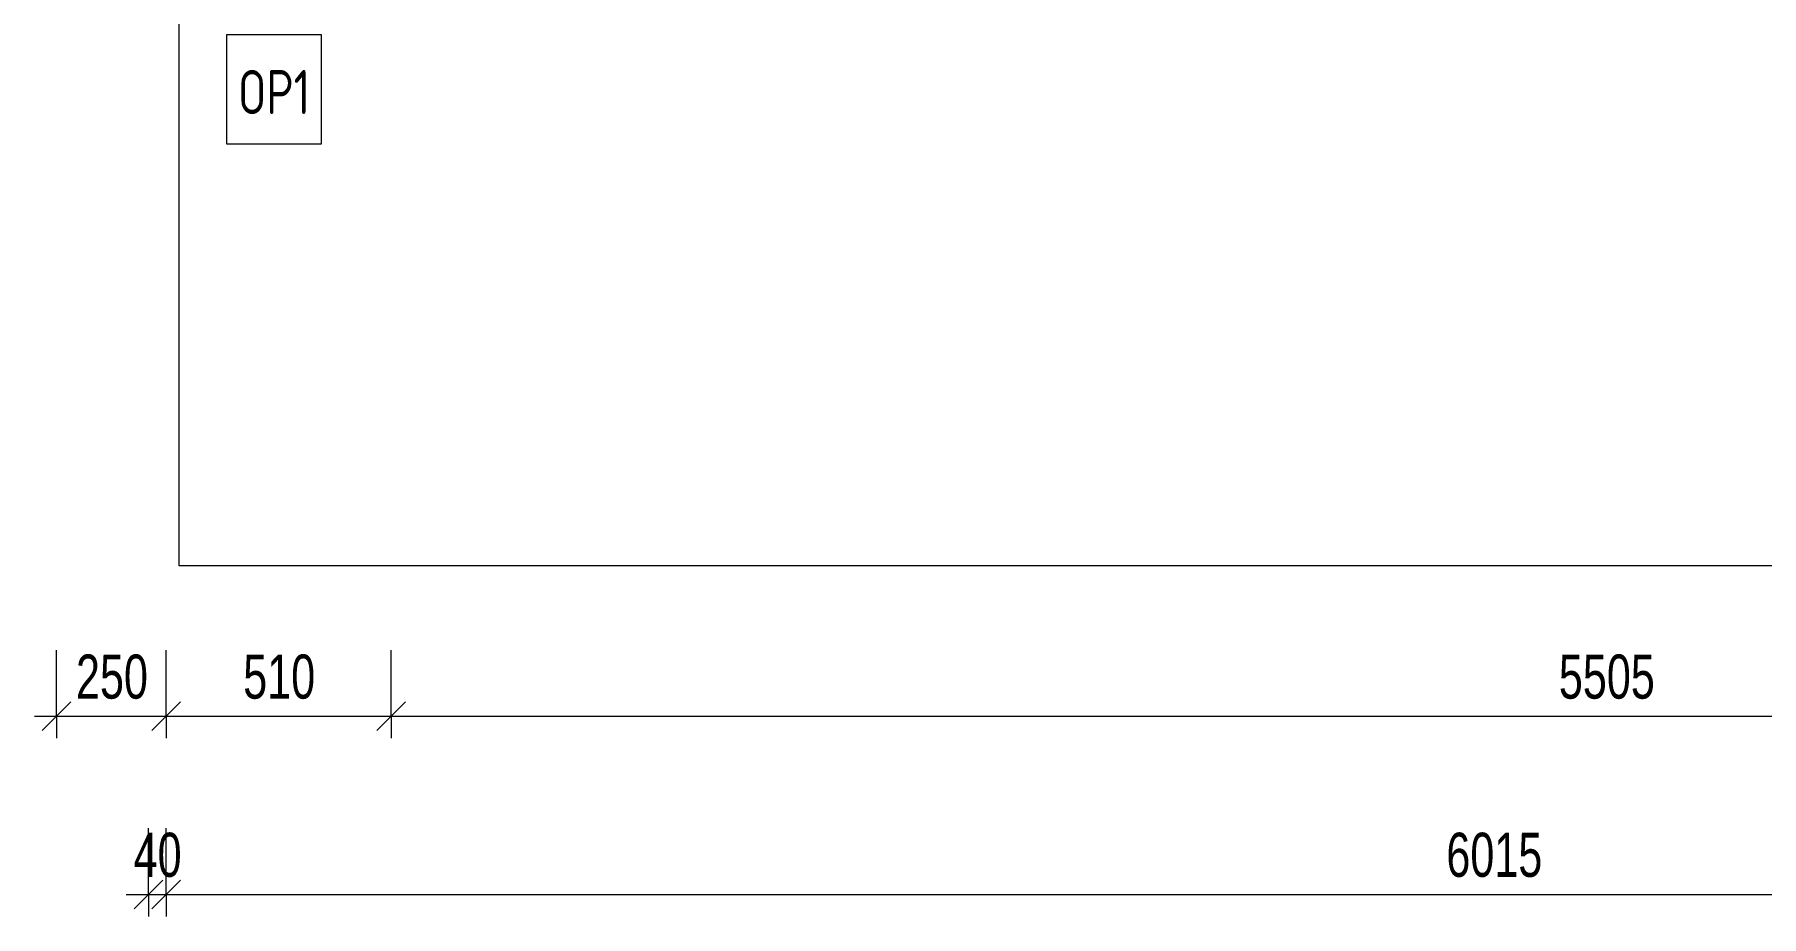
# Model space of a CAD drawing. Header units: millimetres. Extents: x -3281 to 232784, y -45352 to 20466.
# Drawn here: x -1713 to 2201, y -31412 to -29412 of the extents above; entities that cross this region are included whole.
import ezdxf

# ---------------------------------------------------------------- set-up
doc = ezdxf.new("R2010")
doc.units = ezdxf.units.MM
for name, color, linetype, lineweight in [('A-ANNO-DIMS', 211, 'Continuous', 9), ('A-ANNO-DIMS-50', 211, 'Continuous', 9), ('A-FLOR', 192, 'Continuous', 13), ('A-WALL-IDEN', 211, 'Continuous', 9)]:
    doc.layers.add(name, color=color, linetype=linetype, lineweight=lineweight)
doc.styles.add('Arial_1', font='arial.ttf', dxfattribs={"width": 0.7, "height": 100})
doc.styles.add('ISOCPEUR', font='isocpeur.ttf', dxfattribs={"width": 0.75, "height": 100})
doc.dimstyles.new('Vnitřní_-_průhledné_1', dxfattribs={"dimscale": 304.8, "dimtxt": 102.02594, "dimasz": 0.213255, "dimexe": 0.164042, "dimexo": 0.0625, "dimgap": 0.032808, "dimtad": 1, "dimdec": 0, "dimrnd": 5, "dimzin": 0, "dimdsep": 46, "dimtxsty": 'Arial_1', "dimblk1": 'OBLIQUE', "dimblk2": 'OBLIQUE', "dimsah": 1, "dimcen": 0.09, "dimdle": 0.164042, "dimazin": 0, "dimtfac": 1, "dimtdec": 4, "dimtix": 1, "dimtmove": 0, "dimatfit": 3, "dimfxl": 0.492126, "dimfxlon": 1, "dimtvp": 1, "dimtolj": 1, "dimtzin": 0, "dimarcsym": 2})

# ---------------------------------------------------------------- blocks, each defined once
blk = doc.blocks.new('DIMBLOCK135-1NP_NÁVRH A')
at = {"layer": 'A-ANNO-DIMS-50'}
for p, q in [((-1455.4, -31361.7), (-1455.4, -31211.7)), ((-1415.4, -31361.7), (-1415.4, -31211.7)), ((-1505.4, -31361.7), (-1415.4, -31361.7)), ((-1455.4, -31361.7), (-1455.4, -31411.7)), ((-1415.4, -31361.7), (-1415.4, -31411.7))]:
    blk.add_line(p, q, dxfattribs=at)
at = {"layer": 'A-ANNO-DIMS-50', "lineweight": 18}
for p, q in [((-1455.4, -31361.7), (-1422.9, -31329.2)), ((-1415.4, -31361.7), (-1382.9, -31329.2)), ((-1455.4, -31361.7), (-1487.9, -31394.2)), ((-1415.4, -31361.7), (-1447.9, -31394.2))]:
    blk.add_line(p, q, dxfattribs=at)
at = {"layer": 'A-ANNO-DIMS-50', "color": 0, "insert": (-1488.8, -31221.8), "char_height": 100, "width": 128.082, "attachment_point": 1, "line_spacing_factor": 0.941778, "style": 'Arial_1'}
blk.add_mtext('40', dxfattribs=at)
blk = doc.blocks.new('_Oblique')
at = {"color": 0, "linetype": 'ByBlock', "lineweight": -2}
blk.add_line((-0.5, -0.5), (0.5, 0.5), dxfattribs=at)
blk = doc.blocks.new('DIMBLOCK136-1NP_NÁVRH A')
at = {"layer": 'A-ANNO-DIMS-50'}
for p, q in [((-1415.4, -31361.7), (-1415.4, -31211.7)), ((4601.6, -31361.7), (4601.6, -31211.7)), ((-1415.4, -31361.7), (4601.6, -31361.7)), ((-1415.4, -31361.7), (-1415.4, -31411.7)), ((4601.6, -31361.7), (4601.6, -31411.7))]:
    blk.add_line(p, q, dxfattribs=at)
at = {"layer": 'A-ANNO-DIMS-50', "lineweight": 18}
for p, q in [((-1415.4, -31361.7), (-1382.9, -31329.2)), ((4601.6, -31361.7), (4634.1, -31329.2)), ((-1415.4, -31361.7), (-1447.9, -31394.2)), ((4601.6, -31361.7), (4569.1, -31394.2))]:
    blk.add_line(p, q, dxfattribs=at)
at = {"layer": 'A-ANNO-DIMS-50', "color": 0, "insert": (1486.4, -31221.8), "char_height": 100, "width": 256.164, "attachment_point": 1, "line_spacing_factor": 0.941778, "style": 'Arial_1'}
blk.add_mtext('6015', dxfattribs=at)
blk = doc.blocks.new('DIMBLOCK172-1NP_NÁVRH A')
at = {"layer": 'A-ANNO-DIMS-50'}
for p, q in [((-1663.4, -30957.7), (-1663.4, -30807.7)), ((-1415.4, -30957.7), (-1415.4, -30807.7)), ((-1713.4, -30957.7), (-1415.4, -30957.7)), ((-1663.4, -30957.7), (-1663.4, -31007.7)), ((-1415.4, -30957.7), (-1415.4, -31007.7))]:
    blk.add_line(p, q, dxfattribs=at)
at = {"layer": 'A-ANNO-DIMS-50', "lineweight": 18}
for p, q in [((-1663.4, -30957.7), (-1695.9, -30990.2)), ((-1663.4, -30957.7), (-1630.9, -30925.2)), ((-1415.4, -30957.7), (-1447.9, -30990.2)), ((-1415.4, -30957.7), (-1382.9, -30925.2))]:
    blk.add_line(p, q, dxfattribs=at)
at = {"layer": 'A-ANNO-DIMS-50', "color": 0, "insert": (-1619.5, -30817.8), "char_height": 100, "width": 192.123, "attachment_point": 1, "line_spacing_factor": 0.941778, "style": 'Arial_1'}
blk.add_mtext('250', dxfattribs=at)
blk = doc.blocks.new('DIMBLOCK173-1NP_NÁVRH A')
at = {"layer": 'A-ANNO-DIMS-50'}
for p, q in [((-1415.4, -30957.7), (-1415.4, -30807.7)), ((-905.4, -30957.7), (-905.4, -30807.7)), ((-1415.4, -30957.7), (-905.4, -30957.7)), ((-1415.4, -30957.7), (-1415.4, -31007.7)), ((-905.4, -30957.7), (-905.4, -31007.7))]:
    blk.add_line(p, q, dxfattribs=at)
at = {"layer": 'A-ANNO-DIMS-50', "lineweight": 18}
for p, q in [((-1415.4, -30957.7), (-1447.9, -30990.2)), ((-1415.4, -30957.7), (-1382.9, -30925.2)), ((-905.4, -30957.7), (-937.9, -30990.2)), ((-905.4, -30957.7), (-872.9, -30925.2))]:
    blk.add_line(p, q, dxfattribs=at)
at = {"layer": 'A-ANNO-DIMS-50', "color": 0, "insert": (-1240.5, -30817.8), "char_height": 100, "width": 192.123, "attachment_point": 1, "line_spacing_factor": 0.941778, "style": 'Arial_1'}
blk.add_mtext('510', dxfattribs=at)
blk = doc.blocks.new('DIMBLOCK174-1NP_NÁVRH A')
at = {"layer": 'A-ANNO-DIMS-50'}
for p, q in [((-905.4, -30957.7), (-905.4, -30807.7)), ((4601.6, -30957.7), (4601.6, -30807.7)), ((-905.4, -30957.7), (4601.6, -30957.7)), ((-905.4, -30957.7), (-905.4, -31007.7)), ((4601.6, -30957.7), (4601.6, -31007.7))]:
    blk.add_line(p, q, dxfattribs=at)
at = {"layer": 'A-ANNO-DIMS-50', "lineweight": 18}
for p, q in [((-905.4, -30957.7), (-937.9, -30990.2)), ((-905.4, -30957.7), (-872.9, -30925.2)), ((4601.6, -30957.7), (4569.1, -30990.2)), ((4601.6, -30957.7), (4634.1, -30925.2))]:
    blk.add_line(p, q, dxfattribs=at)
at = {"layer": 'A-ANNO-DIMS-50', "color": 0, "insert": (1741.4, -30817.8), "char_height": 100, "width": 256.164, "attachment_point": 1, "line_spacing_factor": 0.941778, "style": 'Arial_1'}
blk.add_mtext('5505', dxfattribs=at)

msp = doc.modelspace()

# ---------------------------------------------------------------- linework, layer by layer
at = {"layer": 'A-FLOR'}
for p, q in [((-1385.4, -30617.1), (-1385.4, -29249.8)), ((11469.6, -30617.1), (-1385.4, -30617.1))]:
    msp.add_line(p, q, dxfattribs=at)
at = {"layer": 'A-WALL-IDEN', "flags": 128}
msp.add_lwpolyline([(-1277.4, -29412.2), (-1063.6, -29412.2), (-1063.6, -29660.7), (-1277.4, -29660.7)], close=True, dxfattribs=at)

# ---------------------------------------------------------------- texts
at = {"layer": 'A-WALL-IDEN', "insert": (-1252.4, -29492.6), "char_height": 100, "width": 195.411, "attachment_point": 1, "style": 'ISOCPEUR'}
msp.add_mtext('OP1', dxfattribs=at)

# ---------------------------------------------------------------- dimensions: what is measured, and where the dimension line sits
at = {"layer": 'A-ANNO-DIMS'}
for base, p1, p2, override, picture, middle in [((-1415.4, -30957.7), (-1663.4, -30807.7), (-1415.4, -30807.7), {"dimpost": '<>', "dimfxl": 248}, 'DIMBLOCK172-1NP_NÁVRH A', (-1539.4, -30896.6)), ((-905.4, -30957.7), (-1415.4, -30807.7), (-905.4, -30807.7), {"dimpost": '<>', "dimfxl": 510}, 'DIMBLOCK173-1NP_NÁVRH A', (-1160.4, -30896.6)), ((4601.6, -30957.7), (-905.4, -30807.7), (4601.6, -30807.7), {"dimpost": '<>', "dimfxl": 5507}, 'DIMBLOCK174-1NP_NÁVRH A', (1848.1, -30896.6)), ((-1415.4, -31361.7), (-1455.4, -31211.7), (-1415.4, -31211.7), {"dimpost": '<>', "dimfxl": 40}, 'DIMBLOCK135-1NP_NÁVRH A', (-1435.4, -31300.6)), ((4601.6, -31361.7), (-1415.4, -31211.7), (4601.6, -31211.7), {"dimpost": '<>', "dimfxl": 6017}, 'DIMBLOCK136-1NP_NÁVRH A', (1593.1, -31300.6))]:
    dim = msp.add_linear_dim(base=base, p1=p1, p2=p2, dimstyle='Vnitřní_-_průhledné_1', override=override, dxfattribs=at)
    dim.commit()
    dim.dimension.update_dxf_attribs({"geometry": picture, "text_midpoint": middle})

doc.saveas('drawing.dxf')
